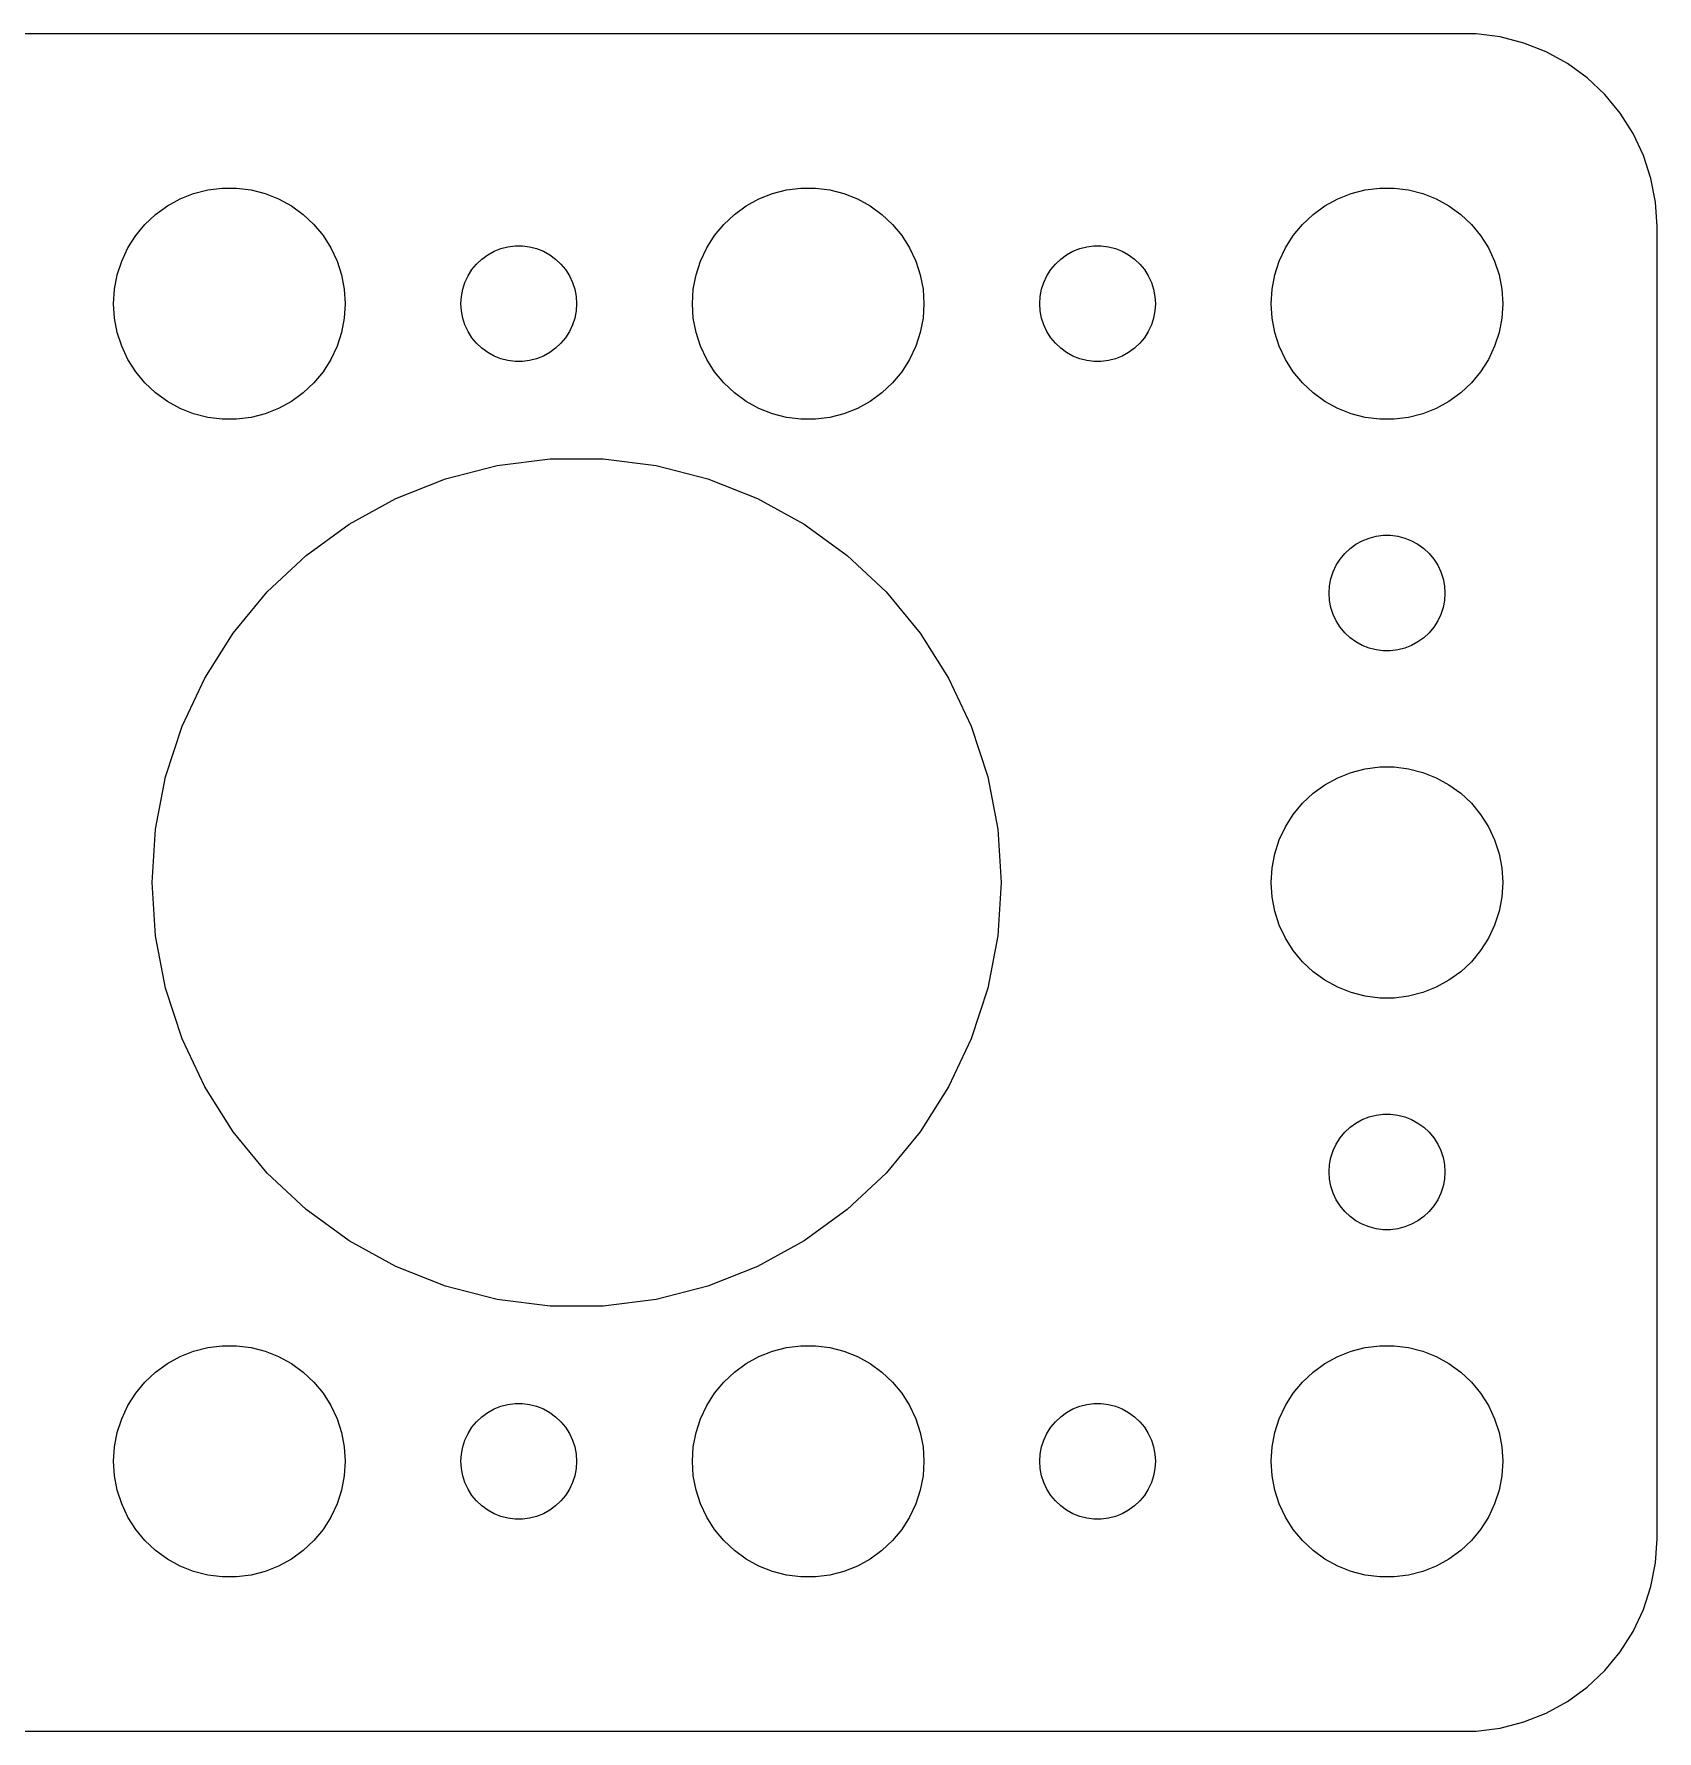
# Model space of a CAD drawing. Header units: metres. Extents: x -82 to 82, y -22 to 22.
# Drawn here: x 39.94 to 82, y -21.99 to 21.99 of the extents above; entities that cross this region are included whole.
import ezdxf

# ---------------------------------------------------------------- set-up
doc = ezdxf.new("R2010")
doc.units = ezdxf.units.M

msp = doc.modelspace()

# ---------------------------------------------------------------- linework, layer by layer
for p, q in [((77.3139, 21.9901), (-77.3139, 21.9901)), ((77.9369, 21.9114), (77.3139, 21.9901)), ((78.5451, 21.7553), (77.9369, 21.9114)), ((79.1289, 21.5241), (78.5451, 21.7553)), ((79.6791, 21.2216), (79.1289, 21.5241)), ((80.1871, 20.8526), (79.6791, 21.2216)), ((80.6448, 20.4227), (80.1871, 20.8526)), ((81.0451, 19.9389), (80.6448, 20.4227)), ((81.3815, 19.4088), (81.0451, 19.9389)), ((81.6489, 18.8406), (81.3815, 19.4088)), ((81.8429, 18.2434), (81.6489, 18.8406)), ((81.9606, 17.6267), (81.8429, 18.2434)), ((43.3925, 17.533), (43.7227, 17.7145)), ((43.7227, 17.7145), (44.0729, 17.8532)), ((44.0729, 17.8532), (44.4379, 17.9469)), ((44.4379, 17.9469), (44.8116, 17.9941)), ((44.8116, 17.9941), (45.1884, 17.9941)), ((45.1884, 17.9941), (45.5621, 17.9469)), ((45.5621, 17.9469), (45.927, 17.8532)), ((45.927, 17.8532), (46.2773, 17.7145)), ((46.2773, 17.7145), (46.6075, 17.533)), ((58.3925, 17.533), (58.7227, 17.7145)), ((58.7227, 17.7145), (59.0729, 17.8532)), ((59.0729, 17.8532), (59.4379, 17.9469)), ((59.4379, 17.9469), (59.8116, 17.9941)), ((59.8116, 17.9941), (60.1884, 17.9941)), ((60.1884, 17.9941), (60.5621, 17.9469)), ((60.5621, 17.9469), (60.927, 17.8532)), ((60.927, 17.8532), (61.2773, 17.7145)), ((61.2773, 17.7145), (61.6075, 17.533)), ((73.3925, 17.533), (73.7227, 17.7145)), ((73.7227, 17.7145), (74.073, 17.8532)), ((74.073, 17.8532), (74.4379, 17.9469)), ((74.4379, 17.9469), (74.8116, 17.9941)), ((74.8116, 17.9941), (75.1884, 17.9941)), ((75.1884, 17.9941), (75.5621, 17.9469)), ((75.5621, 17.9469), (75.927, 17.8532)), ((75.927, 17.8532), (76.2773, 17.7145)), ((76.2773, 17.7145), (76.6075, 17.533)), ((82, 17), (81.9606, 17.6267)), ((42.8131, 17.0536), (43.0877, 17.3115)), ((43.0877, 17.3115), (43.3925, 17.533)), ((46.6075, 17.533), (46.9123, 17.3115)), ((46.9123, 17.3115), (47.1869, 17.0536)), ((57.8131, 17.0536), (58.0877, 17.3115)), ((58.0877, 17.3115), (58.3925, 17.533)), ((61.6075, 17.533), (61.9123, 17.3115)), ((61.9123, 17.3115), (62.1869, 17.0536)), ((72.8131, 17.0536), (73.0877, 17.3115)), ((73.0877, 17.3115), (73.3925, 17.533)), ((76.6075, 17.533), (76.9123, 17.3115)), ((76.9123, 17.3115), (77.1869, 17.0536)), ((42.3711, 16.4453), (42.5729, 16.7634)), ((42.5729, 16.7634), (42.8131, 17.0536)), ((47.1869, 17.0536), (47.427, 16.7634)), ((47.427, 16.7634), (47.6289, 16.4453)), ((57.3711, 16.4453), (57.5729, 16.7634)), ((57.5729, 16.7634), (57.8131, 17.0536)), ((62.1869, 17.0536), (62.427, 16.7634)), ((62.427, 16.7634), (62.6289, 16.4453)), ((72.3711, 16.4453), (72.573, 16.7634)), ((72.573, 16.7634), (72.8131, 17.0536)), ((77.1869, 17.0536), (77.427, 16.7634)), ((77.427, 16.7634), (77.6289, 16.4453)), ((82, -17), (82, 17)), ((42.2107, 16.1044), (42.3711, 16.4453)), ((47.6289, 16.4453), (47.7893, 16.1044)), ((51.6963, 16.2665), (51.8613, 16.3572)), ((51.8613, 16.3572), (52.0365, 16.4266)), ((52.0365, 16.4266), (52.2189, 16.4734)), ((52.2189, 16.4734), (52.4058, 16.497)), ((52.4058, 16.497), (52.5942, 16.497)), ((52.5942, 16.497), (52.7811, 16.4734)), ((52.7811, 16.4734), (52.9635, 16.4266)), ((52.9635, 16.4266), (53.1387, 16.3572)), ((53.1387, 16.3572), (53.3037, 16.2665)), ((57.2107, 16.1044), (57.3711, 16.4453)), ((62.6289, 16.4453), (62.7893, 16.1044)), ((66.6963, 16.2665), (66.8613, 16.3572)), ((66.8613, 16.3572), (67.0365, 16.4266)), ((67.0365, 16.4266), (67.2189, 16.4734)), ((67.2189, 16.4734), (67.4058, 16.497)), ((67.4058, 16.497), (67.5942, 16.497)), ((67.5942, 16.497), (67.7811, 16.4734)), ((67.7811, 16.4734), (67.9635, 16.4266)), ((67.9635, 16.4266), (68.1387, 16.3572)), ((68.1387, 16.3572), (68.3037, 16.2665)), ((72.2107, 16.1044), (72.3711, 16.4453)), ((77.6289, 16.4453), (77.7893, 16.1044)), ((42.0942, 15.7461), (42.2107, 16.1044)), ((47.7893, 16.1044), (47.9057, 15.7461)), ((51.1855, 15.7226), (51.2865, 15.8817)), ((51.2865, 15.8817), (51.4065, 16.0268)), ((51.4065, 16.0268), (51.5439, 16.1558)), ((51.5439, 16.1558), (51.6963, 16.2665)), ((53.3037, 16.2665), (53.4561, 16.1558)), ((53.4561, 16.1558), (53.5934, 16.0268)), ((53.5934, 16.0268), (53.7135, 15.8817)), ((53.7135, 15.8817), (53.8145, 15.7226)), ((57.0942, 15.7461), (57.2107, 16.1044)), ((62.7893, 16.1044), (62.9057, 15.7461)), ((66.1855, 15.7226), (66.2865, 15.8817)), ((66.2865, 15.8817), (66.4065, 16.0268)), ((66.4065, 16.0268), (66.5439, 16.1558)), ((66.5439, 16.1558), (66.6963, 16.2665)), ((68.3037, 16.2665), (68.4561, 16.1558)), ((68.4561, 16.1558), (68.5934, 16.0268)), ((68.5934, 16.0268), (68.7135, 15.8817)), ((68.7135, 15.8817), (68.8145, 15.7226)), ((72.0943, 15.7461), (72.2107, 16.1044)), ((77.7893, 16.1044), (77.9057, 15.7461)), ((42.0237, 15.376), (42.0942, 15.7461)), ((47.9057, 15.7461), (47.9763, 15.376)), ((51.0471, 15.373), (51.1053, 15.5522)), ((51.1053, 15.5522), (51.1855, 15.7226)), ((53.8145, 15.7226), (53.8947, 15.5522)), ((53.8947, 15.5522), (53.9529, 15.373)), ((57.0237, 15.376), (57.0942, 15.7461)), ((62.9057, 15.7461), (62.9763, 15.376)), ((66.0471, 15.373), (66.1053, 15.5522)), ((66.1053, 15.5522), (66.1855, 15.7226)), ((68.8145, 15.7226), (68.8947, 15.5522)), ((68.8947, 15.5522), (68.9529, 15.373)), ((72.0237, 15.376), (72.0943, 15.7461)), ((77.9057, 15.7461), (77.9763, 15.376)), ((42, 15), (42.0237, 15.376)), ((42.0237, 14.624), (42, 15)), ((47.9763, 15.376), (48, 15)), ((48, 15), (47.9763, 14.624)), ((51, 15), (51.0118, 15.188)), ((51.0118, 14.812), (51, 15)), ((51.0118, 15.188), (51.0471, 15.373)), ((53.9529, 15.373), (53.9882, 15.188)), ((53.9882, 15.188), (54, 15)), ((54, 15), (53.9882, 14.812)), ((57, 15), (57.0237, 15.376)), ((57.0237, 14.624), (57, 15)), ((62.9763, 15.376), (63, 15)), ((63, 15), (62.9763, 14.624)), ((66, 15), (66.0118, 15.188)), ((66.0118, 14.812), (66, 15)), ((66.0118, 15.188), (66.0471, 15.373)), ((68.9529, 15.373), (68.9882, 15.188)), ((68.9882, 15.188), (69, 15)), ((69, 15), (68.9882, 14.812)), ((72, 15), (72.0237, 15.376)), ((72.0237, 14.624), (72, 15)), ((77.9763, 15.376), (78, 15)), ((78, 15), (77.9763, 14.624)), ((42.0942, 14.2539), (42.0237, 14.624)), ((47.9763, 14.624), (47.9057, 14.2539)), ((51.0471, 14.627), (51.0118, 14.812)), ((51.1053, 14.4478), (51.0471, 14.627)), ((53.9529, 14.627), (53.8947, 14.4478)), ((53.9882, 14.812), (53.9529, 14.627)), ((57.0942, 14.2539), (57.0237, 14.624)), ((62.9763, 14.624), (62.9057, 14.2539)), ((66.0471, 14.627), (66.0118, 14.812)), ((66.1053, 14.4478), (66.0471, 14.627)), ((68.9529, 14.627), (68.8947, 14.4478)), ((68.9882, 14.812), (68.9529, 14.627)), ((72.0943, 14.2539), (72.0237, 14.624)), ((77.9763, 14.624), (77.9057, 14.2539)), ((42.2107, 13.8956), (42.0942, 14.2539)), ((47.9057, 14.2539), (47.7893, 13.8956)), ((51.1855, 14.2774), (51.1053, 14.4478)), ((51.2865, 14.1183), (51.1855, 14.2774)), ((51.4065, 13.9732), (51.2865, 14.1183)), ((53.7135, 14.1183), (53.5934, 13.9732)), ((53.8145, 14.2774), (53.7135, 14.1183)), ((53.8947, 14.4478), (53.8145, 14.2774)), ((57.2107, 13.8956), (57.0942, 14.2539)), ((62.9057, 14.2539), (62.7893, 13.8956)), ((66.1855, 14.2774), (66.1053, 14.4478)), ((66.2865, 14.1183), (66.1855, 14.2774)), ((66.4065, 13.9732), (66.2865, 14.1183)), ((68.7135, 14.1183), (68.5934, 13.9732)), ((68.8145, 14.2774), (68.7135, 14.1183)), ((68.8947, 14.4478), (68.8145, 14.2774)), ((72.2107, 13.8956), (72.0943, 14.2539)), ((77.9057, 14.2539), (77.7893, 13.8956)), ((42.3711, 13.5547), (42.2107, 13.8956)), ((47.7893, 13.8956), (47.6289, 13.5547)), ((51.5439, 13.8442), (51.4065, 13.9732)), ((51.6963, 13.7335), (51.5439, 13.8442)), ((51.8613, 13.6427), (51.6963, 13.7335)), ((52.0365, 13.5734), (51.8613, 13.6427)), ((53.1387, 13.6427), (52.9635, 13.5734)), ((53.3037, 13.7335), (53.1387, 13.6427)), ((53.4561, 13.8442), (53.3037, 13.7335)), ((53.5934, 13.9732), (53.4561, 13.8442)), ((57.3711, 13.5547), (57.2107, 13.8956)), ((62.7893, 13.8956), (62.6289, 13.5547)), ((66.5439, 13.8442), (66.4065, 13.9732)), ((66.6963, 13.7335), (66.5439, 13.8442)), ((66.8613, 13.6427), (66.6963, 13.7335)), ((67.0365, 13.5734), (66.8613, 13.6427)), ((68.1387, 13.6427), (67.9635, 13.5734)), ((68.3037, 13.7335), (68.1387, 13.6427)), ((68.4561, 13.8442), (68.3037, 13.7335)), ((68.5934, 13.9732), (68.4561, 13.8442)), ((72.3711, 13.5547), (72.2107, 13.8956)), ((77.7893, 13.8956), (77.6289, 13.5547)), ((42.5729, 13.2366), (42.3711, 13.5547)), ((42.8131, 12.9464), (42.5729, 13.2366)), ((47.427, 13.2366), (47.1869, 12.9464)), ((47.6289, 13.5547), (47.427, 13.2366)), ((52.2189, 13.5266), (52.0365, 13.5734)), ((52.4058, 13.5029), (52.2189, 13.5266)), ((52.5942, 13.5029), (52.4058, 13.5029)), ((52.7811, 13.5266), (52.5942, 13.5029)), ((52.9635, 13.5734), (52.7811, 13.5266)), ((57.5729, 13.2366), (57.3711, 13.5547)), ((57.8131, 12.9464), (57.5729, 13.2366)), ((62.427, 13.2366), (62.1869, 12.9464)), ((62.6289, 13.5547), (62.427, 13.2366)), ((67.2189, 13.5266), (67.0365, 13.5734)), ((67.4058, 13.5029), (67.2189, 13.5266)), ((67.5942, 13.5029), (67.4058, 13.5029)), ((67.7811, 13.5266), (67.5942, 13.5029)), ((67.9635, 13.5734), (67.7811, 13.5266)), ((72.573, 13.2366), (72.3711, 13.5547)), ((72.8131, 12.9464), (72.573, 13.2366)), ((77.427, 13.2366), (77.1869, 12.9464)), ((77.6289, 13.5547), (77.427, 13.2366)), ((43.0877, 12.6884), (42.8131, 12.9464)), ((47.1869, 12.9464), (46.9123, 12.6884)), ((58.0877, 12.6884), (57.8131, 12.9464)), ((62.1869, 12.9464), (61.9123, 12.6884)), ((73.0877, 12.6884), (72.8131, 12.9464)), ((77.1869, 12.9464), (76.9123, 12.6884)), ((43.3925, 12.467), (43.0877, 12.6884)), ((43.7227, 12.2855), (43.3925, 12.467)), ((46.6075, 12.467), (46.2773, 12.2855)), ((46.9123, 12.6884), (46.6075, 12.467)), ((58.3925, 12.467), (58.0877, 12.6884)), ((58.7227, 12.2855), (58.3925, 12.467)), ((61.6075, 12.467), (61.2773, 12.2855)), ((61.9123, 12.6884), (61.6075, 12.467)), ((73.3925, 12.467), (73.0877, 12.6884)), ((73.7227, 12.2855), (73.3925, 12.467)), ((76.6075, 12.467), (76.2773, 12.2855)), ((76.9123, 12.6884), (76.6075, 12.467)), ((44.0729, 12.1468), (43.7227, 12.2855)), ((44.4379, 12.0531), (44.0729, 12.1468)), ((44.8116, 12.0059), (44.4379, 12.0531)), ((45.1884, 12.0059), (44.8116, 12.0059)), ((45.5621, 12.0531), (45.1884, 12.0059)), ((45.927, 12.1468), (45.5621, 12.0531)), ((46.2773, 12.2855), (45.927, 12.1468)), ((59.0729, 12.1468), (58.7227, 12.2855)), ((59.4379, 12.0531), (59.0729, 12.1468)), ((59.8116, 12.0059), (59.4379, 12.0531)), ((60.1884, 12.0059), (59.8116, 12.0059)), ((60.5621, 12.0531), (60.1884, 12.0059)), ((60.927, 12.1468), (60.5621, 12.0531)), ((61.2773, 12.2855), (60.927, 12.1468)), ((74.073, 12.1468), (73.7227, 12.2855)), ((74.4379, 12.0531), (74.073, 12.1468)), ((74.8116, 12.0059), (74.4379, 12.0531)), ((75.1884, 12.0059), (74.8116, 12.0059)), ((75.5621, 12.0531), (75.1884, 12.0059)), ((75.927, 12.1468), (75.5621, 12.0531)), ((76.2773, 12.2855), (75.927, 12.1468)), ((50.6008, 10.4616), (51.9388, 10.8051)), ((51.9388, 10.8051), (53.3093, 10.9783)), ((53.3093, 10.9783), (54.6907, 10.9783)), ((54.6907, 10.9783), (56.0612, 10.8051)), ((56.0612, 10.8051), (57.3992, 10.4616)), ((49.3164, 9.95309), (50.6008, 10.4616)), ((57.3992, 10.4616), (58.6836, 9.95309)), ((48.1059, 9.2876), (49.3164, 9.95309)), ((58.6836, 9.95309), (59.8941, 9.2876)), ((46.9883, 8.47563), (48.1059, 9.2876)), ((59.8941, 9.2876), (61.0117, 8.47563)), ((74.1963, 8.76648), (74.3613, 8.85724)), ((74.3613, 8.85724), (74.5365, 8.92657)), ((74.5365, 8.92657), (74.7189, 8.97342)), ((74.7189, 8.97342), (74.9058, 8.99704)), ((74.9058, 8.99704), (75.0942, 8.99704)), ((75.0942, 8.99704), (75.2811, 8.97342)), ((75.2811, 8.97342), (75.4635, 8.92657)), ((75.4635, 8.92657), (75.6387, 8.85724)), ((75.6387, 8.85724), (75.8037, 8.76648)), ((45.9813, 7.53001), (46.9883, 8.47563)), ((61.0117, 8.47563), (62.0186, 7.53001)), ((73.6855, 8.22263), (73.7865, 8.38167)), ((73.7865, 8.38167), (73.9065, 8.52681)), ((73.9065, 8.52681), (74.0439, 8.65576)), ((74.0439, 8.65576), (74.1963, 8.76648)), ((75.8037, 8.76648), (75.9561, 8.65576)), ((75.9561, 8.65576), (76.0934, 8.52681)), ((76.0934, 8.52681), (76.2135, 8.38167)), ((76.2135, 8.38167), (76.3145, 8.22263)), ((73.5471, 7.87303), (73.6053, 8.05219)), ((73.6053, 8.05219), (73.6855, 8.22263)), ((76.3145, 8.22263), (76.3947, 8.05219)), ((76.3947, 8.05219), (76.4529, 7.87303)), ((45.1008, 6.46564), (45.9813, 7.53001)), ((62.0186, 7.53001), (62.8992, 6.46564)), ((73.5, 7.5), (73.5118, 7.68799)), ((73.5118, 7.312), (73.5, 7.5)), ((73.5118, 7.68799), (73.5471, 7.87303)), ((76.4529, 7.87303), (76.4882, 7.68799)), ((76.4882, 7.68799), (76.5, 7.5)), ((76.5, 7.5), (76.4882, 7.312)), ((73.5471, 7.12695), (73.5118, 7.312)), ((73.6053, 6.9478), (73.5471, 7.12695)), ((76.4529, 7.12695), (76.3947, 6.9478)), ((76.4882, 7.312), (76.4529, 7.12695)), ((73.6855, 6.77736), (73.6053, 6.9478)), ((73.7865, 6.61832), (73.6855, 6.77736)), ((73.9065, 6.47318), (73.7865, 6.61832)), ((76.2135, 6.61832), (76.0934, 6.47318)), ((76.3145, 6.77736), (76.2135, 6.61832)), ((76.3947, 6.9478), (76.3145, 6.77736)), ((44.3606, 5.29929), (45.1008, 6.46564)), ((62.8992, 6.46564), (63.6394, 5.29929)), ((74.0439, 6.34422), (73.9065, 6.47318)), ((74.1963, 6.23351), (74.0439, 6.34422)), ((74.3613, 6.14275), (74.1963, 6.23351)), ((75.8037, 6.23351), (75.6387, 6.14275)), ((75.9561, 6.34422), (75.8037, 6.23351)), ((76.0934, 6.47318), (75.9561, 6.34422)), ((74.5365, 6.07341), (74.3613, 6.14275)), ((74.7189, 6.02657), (74.5365, 6.07341)), ((74.9058, 6.00294), (74.7189, 6.02657)), ((75.0942, 6.00294), (74.9058, 6.00294)), ((75.2811, 6.02657), (75.0942, 6.00294)), ((75.4635, 6.07341), (75.2811, 6.02657)), ((75.6387, 6.14275), (75.4635, 6.07341)), ((43.7724, 4.04936), (44.3606, 5.29929)), ((63.6394, 5.29929), (64.2275, 4.04936)), ((43.3456, 2.73558), (43.7724, 4.04936)), ((64.2275, 4.04936), (64.6544, 2.73558)), ((43.0867, 1.37866), (43.3456, 2.73558)), ((64.6544, 2.73558), (64.9133, 1.37866)), ((73.3925, 2.53297), (73.7227, 2.71448)), ((73.7227, 2.71448), (74.073, 2.85316)), ((74.073, 2.85316), (74.4379, 2.94685)), ((74.4379, 2.94685), (74.8116, 2.99408)), ((74.8116, 2.99408), (75.1884, 2.99408)), ((75.1884, 2.99408), (75.5621, 2.94685)), ((75.5621, 2.94685), (75.927, 2.85316)), ((75.927, 2.85316), (76.2773, 2.71448)), ((76.2773, 2.71448), (76.6075, 2.53297)), ((72.8131, 2.05363), (73.0877, 2.31154)), ((73.0877, 2.31154), (73.3925, 2.53297)), ((76.6075, 2.53297), (76.9123, 2.31154)), ((76.9123, 2.31154), (77.1869, 2.05363)), ((72.3711, 1.44525), (72.573, 1.76335)), ((72.573, 1.76335), (72.8131, 2.05363)), ((77.1869, 2.05363), (77.427, 1.76335)), ((77.427, 1.76335), (77.6289, 1.44525)), ((43, 0), (43.0867, 1.37866)), ((64.9133, 1.37866), (65, 0)), ((72.2107, 1.10437), (72.3711, 1.44525)), ((77.6289, 1.44525), (77.7893, 1.10437)), ((72.0943, 0.74606), (72.2107, 1.10437)), ((77.7893, 1.10437), (77.9057, 0.74606)), ((72.0237, 0.37599), (72.0943, 0.74606)), ((77.9057, 0.74606), (77.9763, 0.37599)), ((43.0867, -1.37866), (43, 0)), ((65, 0), (64.9133, -1.37866)), ((72, 0), (72.0237, 0.37599)), ((72.0237, -0.37599), (72, 0)), ((77.9763, 0.37599), (78, 0)), ((78, 0), (77.9763, -0.37599)), ((72.0943, -0.74606), (72.0237, -0.37599)), ((77.9763, -0.37599), (77.9057, -0.74606)), ((72.2107, -1.10437), (72.0943, -0.74606)), ((77.9057, -0.74606), (77.7893, -1.10437)), ((72.3711, -1.44525), (72.2107, -1.10437)), ((77.7893, -1.10437), (77.6289, -1.44525)), ((43.3456, -2.73558), (43.0867, -1.37866)), ((64.9133, -1.37866), (64.6544, -2.73558)), ((72.573, -1.76335), (72.3711, -1.44525)), ((77.6289, -1.44525), (77.427, -1.76335)), ((72.8131, -2.05363), (72.573, -1.76335)), ((73.0877, -2.31154), (72.8131, -2.05363)), ((77.1869, -2.05363), (76.9123, -2.31154)), ((77.427, -1.76335), (77.1869, -2.05363)), ((73.3925, -2.53297), (73.0877, -2.31154)), ((73.7227, -2.71448), (73.3925, -2.53297)), ((76.6075, -2.53297), (76.2773, -2.71448)), ((76.9123, -2.31154), (76.6075, -2.53297)), ((43.7724, -4.04936), (43.3456, -2.73558)), ((64.6544, -2.73558), (64.2275, -4.04936)), ((74.073, -2.85316), (73.7227, -2.71448)), ((74.4379, -2.94685), (74.073, -2.85316)), ((74.8116, -2.99408), (74.4379, -2.94685)), ((75.1884, -2.99408), (74.8116, -2.99408)), ((75.5621, -2.94685), (75.1884, -2.99408)), ((75.927, -2.85316), (75.5621, -2.94685)), ((76.2773, -2.71448), (75.927, -2.85316)), ((44.3606, -5.29929), (43.7724, -4.04936)), ((64.2275, -4.04936), (63.6394, -5.29929)), ((45.1008, -6.46564), (44.3606, -5.29929)), ((63.6394, -5.29929), (62.8992, -6.46564)), ((74.1963, -6.23351), (74.3613, -6.14275)), ((74.3613, -6.14275), (74.5365, -6.07341)), ((74.5365, -6.07341), (74.7189, -6.02657)), ((74.7189, -6.02657), (74.9058, -6.00294)), ((74.9058, -6.00294), (75.0942, -6.00294)), ((75.0942, -6.00294), (75.2811, -6.02657)), ((75.2811, -6.02657), (75.4635, -6.07341)), ((75.4635, -6.07341), (75.6387, -6.14275)), ((75.6387, -6.14275), (75.8037, -6.23351)), ((45.9813, -7.53001), (45.1008, -6.46564)), ((62.8992, -6.46564), (62.0186, -7.53001)), ((73.7865, -6.61832), (73.9065, -6.47318)), ((73.9065, -6.47318), (74.0439, -6.34422)), ((74.0439, -6.34422), (74.1963, -6.23351)), ((75.8037, -6.23351), (75.9561, -6.34422)), ((75.9561, -6.34422), (76.0934, -6.47318)), ((76.0934, -6.47318), (76.2135, -6.61832)), ((73.5471, -7.12695), (73.6053, -6.9478)), ((73.6053, -6.9478), (73.6855, -6.77736)), ((73.6855, -6.77736), (73.7865, -6.61832)), ((76.2135, -6.61832), (76.3145, -6.77736)), ((76.3145, -6.77736), (76.3947, -6.9478)), ((76.3947, -6.9478), (76.4529, -7.12695)), ((73.5, -7.5), (73.5118, -7.312)), ((73.5118, -7.312), (73.5471, -7.12695)), ((76.4529, -7.12695), (76.4882, -7.312)), ((76.4882, -7.312), (76.5, -7.5)), ((46.9883, -8.47563), (45.9813, -7.53001)), ((62.0186, -7.53001), (61.0117, -8.47563)), ((73.5118, -7.68799), (73.5, -7.5)), ((73.5471, -7.87303), (73.5118, -7.68799)), ((73.6053, -8.05219), (73.5471, -7.87303)), ((76.4529, -7.87303), (76.3947, -8.05219)), ((76.4882, -7.68799), (76.4529, -7.87303)), ((76.5, -7.5), (76.4882, -7.68799)), ((73.6855, -8.22263), (73.6053, -8.05219)), ((73.7865, -8.38167), (73.6855, -8.22263)), ((76.3145, -8.22263), (76.2135, -8.38167)), ((76.3947, -8.05219), (76.3145, -8.22263)), ((48.1059, -9.2876), (46.9883, -8.47563)), ((61.0117, -8.47563), (59.8941, -9.2876)), ((73.9065, -8.52681), (73.7865, -8.38167)), ((74.0439, -8.65576), (73.9065, -8.52681)), ((74.1963, -8.76648), (74.0439, -8.65576)), ((74.3613, -8.85724), (74.1963, -8.76648)), ((75.8037, -8.76648), (75.6387, -8.85724)), ((75.9561, -8.65576), (75.8037, -8.76648)), ((76.0934, -8.52681), (75.9561, -8.65576)), ((76.2135, -8.38167), (76.0934, -8.52681)), ((74.5365, -8.92657), (74.3613, -8.85724)), ((74.7189, -8.97342), (74.5365, -8.92657)), ((74.9058, -8.99704), (74.7189, -8.97342)), ((75.0942, -8.99704), (74.9058, -8.99704)), ((75.2811, -8.97342), (75.0942, -8.99704)), ((75.4635, -8.92657), (75.2811, -8.97342)), ((75.6387, -8.85724), (75.4635, -8.92657)), ((49.3164, -9.95309), (48.1059, -9.2876)), ((59.8941, -9.2876), (58.6836, -9.95309)), ((50.6008, -10.4616), (49.3164, -9.95309)), ((58.6836, -9.95309), (57.3992, -10.4616)), ((51.9388, -10.8051), (50.6008, -10.4616)), ((57.3992, -10.4616), (56.0612, -10.8051)), ((53.3093, -10.9783), (51.9388, -10.8051)), ((54.6907, -10.9783), (53.3093, -10.9783)), ((56.0612, -10.8051), (54.6907, -10.9783)), ((43.3925, -12.467), (43.7227, -12.2855)), ((43.7227, -12.2855), (44.0729, -12.1468)), ((44.0729, -12.1468), (44.4379, -12.0531)), ((44.4379, -12.0531), (44.8116, -12.0059)), ((44.8116, -12.0059), (45.1884, -12.0059)), ((45.1884, -12.0059), (45.5621, -12.0531)), ((45.5621, -12.0531), (45.927, -12.1468)), ((45.927, -12.1468), (46.2773, -12.2855)), ((46.2773, -12.2855), (46.6075, -12.467)), ((58.3925, -12.467), (58.7227, -12.2855)), ((58.7227, -12.2855), (59.0729, -12.1468)), ((59.0729, -12.1468), (59.4379, -12.0531)), ((59.4379, -12.0531), (59.8116, -12.0059)), ((59.8116, -12.0059), (60.1884, -12.0059)), ((60.1884, -12.0059), (60.5621, -12.0531)), ((60.5621, -12.0531), (60.927, -12.1468)), ((60.927, -12.1468), (61.2773, -12.2855)), ((61.2773, -12.2855), (61.6075, -12.467)), ((73.3925, -12.467), (73.7227, -12.2855)), ((73.7227, -12.2855), (74.073, -12.1468)), ((74.073, -12.1468), (74.4379, -12.0531)), ((74.4379, -12.0531), (74.8116, -12.0059)), ((74.8116, -12.0059), (75.1884, -12.0059)), ((75.1884, -12.0059), (75.5621, -12.0531)), ((75.5621, -12.0531), (75.927, -12.1468)), ((75.927, -12.1468), (76.2773, -12.2855)), ((76.2773, -12.2855), (76.6075, -12.467)), ((42.8131, -12.9464), (43.0877, -12.6884)), ((43.0877, -12.6884), (43.3925, -12.467)), ((46.6075, -12.467), (46.9123, -12.6884)), ((46.9123, -12.6884), (47.1869, -12.9464)), ((57.8131, -12.9464), (58.0877, -12.6884)), ((58.0877, -12.6884), (58.3925, -12.467)), ((61.6075, -12.467), (61.9123, -12.6884)), ((61.9123, -12.6884), (62.1869, -12.9464)), ((72.8131, -12.9464), (73.0877, -12.6884)), ((73.0877, -12.6884), (73.3925, -12.467)), ((76.6075, -12.467), (76.9123, -12.6884)), ((76.9123, -12.6884), (77.1869, -12.9464)), ((42.5729, -13.2366), (42.8131, -12.9464)), ((47.1869, -12.9464), (47.427, -13.2366)), ((57.5729, -13.2366), (57.8131, -12.9464)), ((62.1869, -12.9464), (62.427, -13.2366)), ((72.573, -13.2366), (72.8131, -12.9464)), ((77.1869, -12.9464), (77.427, -13.2366)), ((42.2107, -13.8956), (42.3711, -13.5547)), ((42.3711, -13.5547), (42.5729, -13.2366)), ((47.427, -13.2366), (47.6289, -13.5547)), ((47.6289, -13.5547), (47.7893, -13.8956)), ((51.8613, -13.6427), (52.0365, -13.5734)), ((52.0365, -13.5734), (52.2189, -13.5266)), ((52.2189, -13.5266), (52.4058, -13.5029)), ((52.4058, -13.5029), (52.5942, -13.5029)), ((52.5942, -13.5029), (52.7811, -13.5266)), ((52.7811, -13.5266), (52.9635, -13.5734)), ((52.9635, -13.5734), (53.1387, -13.6427)), ((57.2107, -13.8956), (57.3711, -13.5547)), ((57.3711, -13.5547), (57.5729, -13.2366)), ((62.427, -13.2366), (62.6289, -13.5547)), ((62.6289, -13.5547), (62.7893, -13.8956)), ((66.8613, -13.6427), (67.0365, -13.5734)), ((67.0365, -13.5734), (67.2189, -13.5266)), ((67.2189, -13.5266), (67.4058, -13.5029)), ((67.4058, -13.5029), (67.5942, -13.5029)), ((67.5942, -13.5029), (67.7811, -13.5266)), ((67.7811, -13.5266), (67.9635, -13.5734)), ((67.9635, -13.5734), (68.1387, -13.6427)), ((72.2107, -13.8956), (72.3711, -13.5547)), ((72.3711, -13.5547), (72.573, -13.2366)), ((77.427, -13.2366), (77.6289, -13.5547)), ((77.6289, -13.5547), (77.7893, -13.8956)), ((42.0942, -14.2539), (42.2107, -13.8956)), ((47.7893, -13.8956), (47.9057, -14.2539)), ((51.2865, -14.1183), (51.4065, -13.9732)), ((51.4065, -13.9732), (51.5439, -13.8442)), ((51.5439, -13.8442), (51.6963, -13.7335)), ((51.6963, -13.7335), (51.8613, -13.6427)), ((53.1387, -13.6427), (53.3037, -13.7335)), ((53.3037, -13.7335), (53.4561, -13.8442)), ((53.4561, -13.8442), (53.5934, -13.9732)), ((53.5934, -13.9732), (53.7135, -14.1183)), ((57.0942, -14.2539), (57.2107, -13.8956)), ((62.7893, -13.8956), (62.9057, -14.2539)), ((66.2865, -14.1183), (66.4065, -13.9732)), ((66.4065, -13.9732), (66.5439, -13.8442)), ((66.5439, -13.8442), (66.6963, -13.7335)), ((66.6963, -13.7335), (66.8613, -13.6427)), ((68.1387, -13.6427), (68.3037, -13.7335)), ((68.3037, -13.7335), (68.4561, -13.8442)), ((68.4561, -13.8442), (68.5934, -13.9732)), ((68.5934, -13.9732), (68.7135, -14.1183)), ((72.0943, -14.2539), (72.2107, -13.8956)), ((77.7893, -13.8956), (77.9057, -14.2539)), ((42.0237, -14.624), (42.0942, -14.2539)), ((47.9057, -14.2539), (47.9763, -14.624)), ((51.0471, -14.627), (51.1053, -14.4478)), ((51.1053, -14.4478), (51.1855, -14.2774)), ((51.1855, -14.2774), (51.2865, -14.1183)), ((53.7135, -14.1183), (53.8145, -14.2774)), ((53.8145, -14.2774), (53.8947, -14.4478)), ((53.8947, -14.4478), (53.9529, -14.627)), ((57.0237, -14.624), (57.0942, -14.2539)), ((62.9057, -14.2539), (62.9763, -14.624)), ((66.0471, -14.627), (66.1053, -14.4478)), ((66.1053, -14.4478), (66.1855, -14.2774)), ((66.1855, -14.2774), (66.2865, -14.1183)), ((68.7135, -14.1183), (68.8145, -14.2774)), ((68.8145, -14.2774), (68.8947, -14.4478)), ((68.8947, -14.4478), (68.9529, -14.627)), ((72.0237, -14.624), (72.0943, -14.2539)), ((77.9057, -14.2539), (77.9763, -14.624)), ((42, -15), (42.0237, -14.624)), ((47.9763, -14.624), (48, -15)), ((51, -15), (51.0118, -14.812)), ((51.0118, -14.812), (51.0471, -14.627)), ((53.9529, -14.627), (53.9882, -14.812)), ((53.9882, -14.812), (54, -15)), ((57, -15), (57.0237, -14.624)), ((62.9763, -14.624), (63, -15)), ((66, -15), (66.0118, -14.812)), ((66.0118, -14.812), (66.0471, -14.627)), ((68.9529, -14.627), (68.9882, -14.812)), ((68.9882, -14.812), (69, -15)), ((72, -15), (72.0237, -14.624)), ((77.9763, -14.624), (78, -15)), ((42.0237, -15.376), (42, -15)), ((42.0942, -15.7461), (42.0237, -15.376)), ((47.9763, -15.376), (47.9057, -15.7461)), ((48, -15), (47.9763, -15.376)), ((51.0118, -15.188), (51, -15)), ((51.0471, -15.373), (51.0118, -15.188)), ((51.1053, -15.5522), (51.0471, -15.373)), ((53.9529, -15.373), (53.8947, -15.5522)), ((53.9882, -15.188), (53.9529, -15.373)), ((54, -15), (53.9882, -15.188)), ((57.0237, -15.376), (57, -15)), ((57.0942, -15.7461), (57.0237, -15.376)), ((62.9763, -15.376), (62.9057, -15.7461)), ((63, -15), (62.9763, -15.376)), ((66.0118, -15.188), (66, -15)), ((66.0471, -15.373), (66.0118, -15.188)), ((66.1053, -15.5522), (66.0471, -15.373)), ((68.9529, -15.373), (68.8947, -15.5522)), ((68.9882, -15.188), (68.9529, -15.373)), ((69, -15), (68.9882, -15.188)), ((72.0237, -15.376), (72, -15)), ((72.0943, -15.7461), (72.0237, -15.376)), ((77.9763, -15.376), (77.9057, -15.7461)), ((78, -15), (77.9763, -15.376)), ((42.2107, -16.1044), (42.0942, -15.7461)), ((47.9057, -15.7461), (47.7893, -16.1044)), ((51.1855, -15.7226), (51.1053, -15.5522)), ((51.2865, -15.8817), (51.1855, -15.7226)), ((53.8145, -15.7226), (53.7135, -15.8817)), ((53.8947, -15.5522), (53.8145, -15.7226)), ((57.2107, -16.1044), (57.0942, -15.7461)), ((62.9057, -15.7461), (62.7893, -16.1044)), ((66.1855, -15.7226), (66.1053, -15.5522)), ((66.2865, -15.8817), (66.1855, -15.7226)), ((68.8145, -15.7226), (68.7135, -15.8817)), ((68.8947, -15.5522), (68.8145, -15.7226)), ((72.2107, -16.1044), (72.0943, -15.7461)), ((77.9057, -15.7461), (77.7893, -16.1044)), ((42.3711, -16.4453), (42.2107, -16.1044)), ((47.7893, -16.1044), (47.6289, -16.4453)), ((51.4065, -16.0268), (51.2865, -15.8817)), ((51.5439, -16.1558), (51.4065, -16.0268)), ((51.6963, -16.2665), (51.5439, -16.1558)), ((51.8613, -16.3572), (51.6963, -16.2665)), ((53.3037, -16.2665), (53.1387, -16.3572)), ((53.4561, -16.1558), (53.3037, -16.2665)), ((53.5934, -16.0268), (53.4561, -16.1558)), ((53.7135, -15.8817), (53.5934, -16.0268)), ((57.3711, -16.4453), (57.2107, -16.1044)), ((62.7893, -16.1044), (62.6289, -16.4453)), ((66.4065, -16.0268), (66.2865, -15.8817)), ((66.5439, -16.1558), (66.4065, -16.0268)), ((66.6963, -16.2665), (66.5439, -16.1558)), ((66.8613, -16.3572), (66.6963, -16.2665)), ((68.3037, -16.2665), (68.1387, -16.3572)), ((68.4561, -16.1558), (68.3037, -16.2665)), ((68.5934, -16.0268), (68.4561, -16.1558)), ((68.7135, -15.8817), (68.5934, -16.0268)), ((72.3711, -16.4453), (72.2107, -16.1044)), ((77.7893, -16.1044), (77.6289, -16.4453)), ((42.5729, -16.7634), (42.3711, -16.4453)), ((47.6289, -16.4453), (47.427, -16.7634)), ((52.0365, -16.4266), (51.8613, -16.3572)), ((52.2189, -16.4734), (52.0365, -16.4266)), ((52.4058, -16.497), (52.2189, -16.4734)), ((52.5942, -16.497), (52.4058, -16.497)), ((52.7811, -16.4734), (52.5942, -16.497)), ((52.9635, -16.4266), (52.7811, -16.4734)), ((53.1387, -16.3572), (52.9635, -16.4266)), ((57.5729, -16.7634), (57.3711, -16.4453)), ((62.6289, -16.4453), (62.427, -16.7634)), ((67.0365, -16.4266), (66.8613, -16.3572)), ((67.2189, -16.4734), (67.0365, -16.4266)), ((67.4058, -16.497), (67.2189, -16.4734)), ((67.5942, -16.497), (67.4058, -16.497)), ((67.7811, -16.4734), (67.5942, -16.497)), ((67.9635, -16.4266), (67.7811, -16.4734)), ((68.1387, -16.3572), (67.9635, -16.4266)), ((72.573, -16.7634), (72.3711, -16.4453)), ((77.6289, -16.4453), (77.427, -16.7634)), ((42.8131, -17.0536), (42.5729, -16.7634)), ((43.0877, -17.3115), (42.8131, -17.0536)), ((47.1869, -17.0536), (46.9123, -17.3115)), ((47.427, -16.7634), (47.1869, -17.0536)), ((57.8131, -17.0536), (57.5729, -16.7634)), ((58.0877, -17.3115), (57.8131, -17.0536)), ((62.1869, -17.0536), (61.9123, -17.3115)), ((62.427, -16.7634), (62.1869, -17.0536)), ((72.8131, -17.0536), (72.573, -16.7634)), ((73.0877, -17.3115), (72.8131, -17.0536)), ((77.1869, -17.0536), (76.9123, -17.3115)), ((77.427, -16.7634), (77.1869, -17.0536)), ((81.9606, -17.6267), (82, -17)), ((43.3925, -17.533), (43.0877, -17.3115)), ((43.7227, -17.7145), (43.3925, -17.533)), ((46.6075, -17.533), (46.2773, -17.7145)), ((46.9123, -17.3115), (46.6075, -17.533)), ((58.3925, -17.533), (58.0877, -17.3115)), ((58.7227, -17.7145), (58.3925, -17.533)), ((61.6075, -17.533), (61.2773, -17.7145)), ((61.9123, -17.3115), (61.6075, -17.533)), ((73.3925, -17.533), (73.0877, -17.3115)), ((73.7227, -17.7145), (73.3925, -17.533)), ((76.6075, -17.533), (76.2773, -17.7145)), ((76.9123, -17.3115), (76.6075, -17.533)), ((44.0729, -17.8532), (43.7227, -17.7145)), ((44.4379, -17.9469), (44.0729, -17.8532)), ((44.8116, -17.9941), (44.4379, -17.9469)), ((45.1884, -17.9941), (44.8116, -17.9941)), ((45.5621, -17.9469), (45.1884, -17.9941)), ((45.927, -17.8532), (45.5621, -17.9469)), ((46.2773, -17.7145), (45.927, -17.8532)), ((59.0729, -17.8532), (58.7227, -17.7145)), ((59.4379, -17.9469), (59.0729, -17.8532)), ((59.8116, -17.9941), (59.4379, -17.9469)), ((60.1884, -17.9941), (59.8116, -17.9941)), ((60.5621, -17.9469), (60.1884, -17.9941)), ((60.927, -17.8532), (60.5621, -17.9469)), ((61.2773, -17.7145), (60.927, -17.8532)), ((74.073, -17.8532), (73.7227, -17.7145)), ((74.4379, -17.9469), (74.073, -17.8532)), ((74.8116, -17.9941), (74.4379, -17.9469)), ((75.1884, -17.9941), (74.8116, -17.9941)), ((75.5621, -17.9469), (75.1884, -17.9941)), ((75.927, -17.8532), (75.5621, -17.9469)), ((76.2773, -17.7145), (75.927, -17.8532)), ((81.8429, -18.2434), (81.9606, -17.6267)), ((81.6489, -18.8406), (81.8429, -18.2434)), ((81.3815, -19.4088), (81.6489, -18.8406)), ((81.0451, -19.9389), (81.3815, -19.4088)), ((80.6448, -20.4227), (81.0451, -19.9389)), ((80.1871, -20.8526), (80.6448, -20.4227)), ((79.6791, -21.2216), (80.1871, -20.8526)), ((78.5451, -21.7553), (79.1289, -21.5241)), ((79.1289, -21.5241), (79.6791, -21.2216)), ((-77.3139, -21.9901), (77.3139, -21.9901)), ((77.3139, -21.9901), (77.9369, -21.9114)), ((77.9369, -21.9114), (78.5451, -21.7553))]:
    msp.add_line(p, q)

doc.saveas('drawing.dxf')
